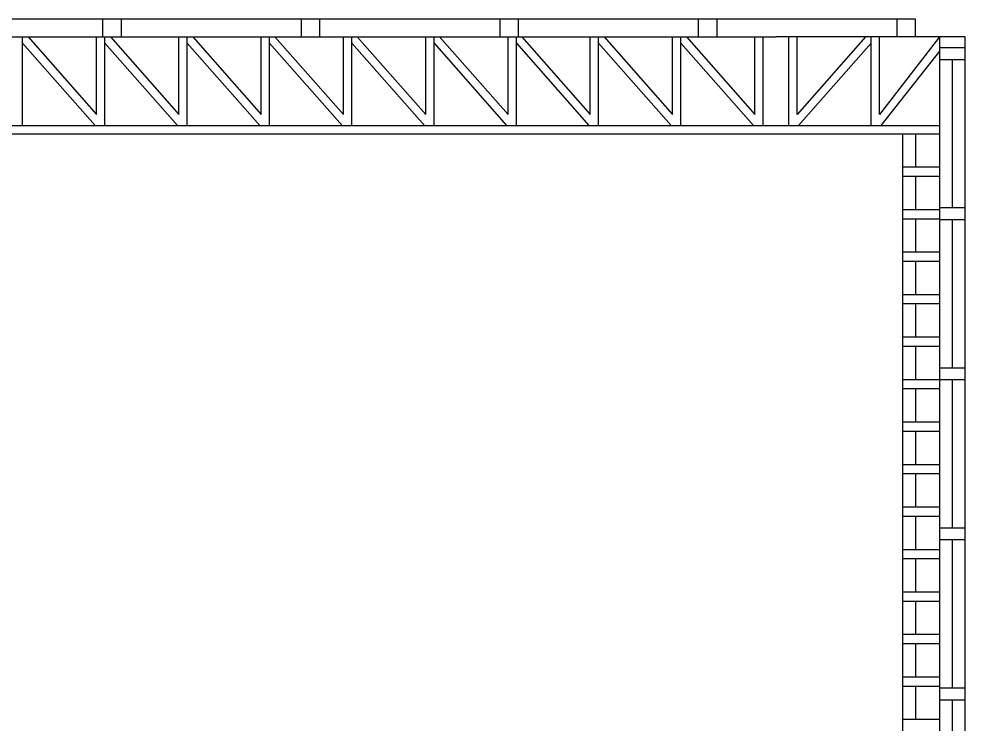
# Model space of a CAD drawing. Header units: millimetres. Extents: x -17017 to 2697, y 1903 to 18260.
# Drawn here: x -16977.298 to -16975.025, y 18248.626 to 18250.32 of the extents above; entities that cross this region are included whole.
import ezdxf

# ---------------------------------------------------------------- set-up
doc = ezdxf.new("R2010")
doc.units = ezdxf.units.MM
doc.layers.add('55', color=7, linetype='Continuous')

msp = doc.modelspace()

# ---------------------------------------------------------------- linework, layer by layer
at = {"layer": '55', "linetype": 'ByBlock'}
for p, q in [((-16982.3021, 18250.3204), (-16975.1442, 18250.3204)), ((-16982.3332, 18250.2775), (-16975.4789, 18250.2775)), ((-16977.2896, 18250.0646), (-16977.2896, 18250.2775)), ((-16977.2896, 18250.2624), (-16977.1152, 18250.0646)), ((-16977.2763, 18250.2775), (-16977.1118, 18250.0911)), ((-16977.1118, 18250.0911), (-16977.1118, 18250.2775)), ((-16977.0918, 18250.0646), (-16977.0918, 18250.2775)), ((-16977.0918, 18250.2624), (-16976.9174, 18250.0646)), ((-16977.0785, 18250.2775), (-16976.9141, 18250.0911)), ((-16976.9141, 18250.0911), (-16976.9141, 18250.2775)), ((-16976.8941, 18250.0646), (-16976.8941, 18250.2775)), ((-16976.8941, 18250.2624), (-16976.7196, 18250.0646)), ((-16976.8807, 18250.2775), (-16976.7163, 18250.0911)), ((-16976.7163, 18250.0911), (-16976.7163, 18250.2775)), ((-16976.6963, 18250.0646), (-16976.6963, 18250.2775)), ((-16976.6963, 18250.2624), (-16976.5219, 18250.0646)), ((-16976.683, 18250.2775), (-16976.5185, 18250.0911)), ((-16976.5185, 18250.0911), (-16976.5185, 18250.2775)), ((-16976.4985, 18250.0646), (-16976.4985, 18250.2775)), ((-16976.4985, 18250.2624), (-16976.3241, 18250.0646)), ((-16976.4852, 18250.2775), (-16976.3208, 18250.0911)), ((-16976.3208, 18250.0911), (-16976.3208, 18250.2775)), ((-16976.3008, 18250.0646), (-16976.3008, 18250.2775)), ((-16976.3008, 18250.2624), (-16976.1263, 18250.0646)), ((-16976.2874, 18250.2775), (-16976.123, 18250.0911)), ((-16976.123, 18250.0911), (-16976.123, 18250.2775)), ((-16976.103, 18250.0646), (-16976.103, 18250.2775)), ((-16976.103, 18250.2624), (-16975.9286, 18250.0646)), ((-16976.0897, 18250.2775), (-16975.9252, 18250.0911)), ((-16975.9252, 18250.0911), (-16975.9252, 18250.2775)), ((-16975.9052, 18250.0646), (-16975.9052, 18250.2775)), ((-16975.9052, 18250.2624), (-16975.7308, 18250.0646)), ((-16975.8919, 18250.2775), (-16975.7275, 18250.0911)), ((-16975.7275, 18250.0911), (-16975.7275, 18250.2775)), ((-16975.7075, 18250.0646), (-16975.7075, 18250.2775)), ((-16975.7075, 18250.2624), (-16975.533, 18250.0646)), ((-16975.6941, 18250.2775), (-16975.5297, 18250.0911)), ((-16975.5297, 18250.0911), (-16975.5297, 18250.2775)), ((-16975.5097, 18250.0646), (-16975.5097, 18250.2775)), ((-16975.0246, 18250.2775), (-16975.4789, 18250.2775)), ((-16975.4481, 18250.0646), (-16975.4481, 18250.2775)), ((-16975.2637, 18250.2775), (-16975.4281, 18250.0911)), ((-16975.4281, 18250.0911), (-16975.4281, 18250.2775)), ((-16975.2504, 18250.2624), (-16975.4248, 18250.0646)), ((-16975.2504, 18250.0646), (-16975.2504, 18250.2775)), ((-16975.0864, 18250.2775), (-16975.2304, 18250.0911)), ((-16975.2304, 18250.0911), (-16975.2304, 18250.2775)), ((-16975.0864, 18250.2775), (-16975.0864, 18247.9153)), ((-16975.0864, 18250.243), (-16975.227, 18250.0646)), ((-16975.0555, 18250.2221), (-16975.0555, 18249.8671)), ((-16982.1973, 18250.0646), (-16975.0864, 18250.0646)), ((-16982.1973, 18250.0446), (-16975.0864, 18250.0446)), ((-16975.1742, 18247.9153), (-16975.1742, 18250.0446)), ((-16975.1435, 18250.0446), (-16975.1435, 18249.964)), ((-16975.0864, 18249.964), (-16975.1742, 18249.964)), ((-16975.1742, 18249.9425), (-16975.0864, 18249.9425)), ((-16975.1435, 18249.9425), (-16975.1435, 18249.8619)), ((-16975.0864, 18249.8619), (-16975.1742, 18249.8619)), ((-16975.1742, 18249.8405), (-16975.0864, 18249.8405)), ((-16975.1435, 18249.8405), (-16975.1435, 18249.7599)), ((-16975.0555, 18249.8376), (-16975.0555, 18249.4826)), ((-16975.0864, 18249.7599), (-16975.1742, 18249.7599)), ((-16975.1742, 18249.7384), (-16975.0864, 18249.7384)), ((-16975.1435, 18249.7384), (-16975.1435, 18249.6578)), ((-16975.0864, 18249.6578), (-16975.1742, 18249.6578)), ((-16975.1742, 18249.6364), (-16975.0864, 18249.6364)), ((-16975.1435, 18249.6364), (-16975.1435, 18249.5557)), ((-16975.0864, 18249.5557), (-16975.1742, 18249.5557)), ((-16975.1742, 18249.5343), (-16975.0864, 18249.5343)), ((-16975.1435, 18249.5343), (-16975.1435, 18249.4537)), ((-16975.0864, 18249.4537), (-16975.1742, 18249.4537)), ((-16975.0555, 18249.4531), (-16975.0555, 18249.0982)), ((-16975.1742, 18249.4322), (-16975.0864, 18249.4322)), ((-16975.1435, 18249.4322), (-16975.1435, 18249.3516)), ((-16975.0864, 18249.3516), (-16975.1742, 18249.3516)), ((-16975.1742, 18249.3302), (-16975.0864, 18249.3302)), ((-16975.1435, 18249.3302), (-16975.1435, 18249.2495)), ((-16975.0864, 18249.2495), (-16975.1742, 18249.2495)), ((-16975.1742, 18249.2281), (-16975.0864, 18249.2281)), ((-16975.1435, 18249.2281), (-16975.1435, 18249.1475)), ((-16975.0864, 18249.1475), (-16975.1742, 18249.1475)), ((-16975.1742, 18249.126), (-16975.0864, 18249.126)), ((-16975.1435, 18249.126), (-16975.1435, 18249.0454)), ((-16975.0555, 18249.0687), (-16975.0555, 18248.7137)), ((-16975.0864, 18249.0454), (-16975.1742, 18249.0454)), ((-16975.1742, 18249.024), (-16975.0864, 18249.024)), ((-16975.1435, 18249.024), (-16975.1435, 18248.9433)), ((-16975.0864, 18248.9433), (-16975.1742, 18248.9433)), ((-16975.1742, 18248.9219), (-16975.0864, 18248.9219)), ((-16975.1435, 18248.9219), (-16975.1435, 18248.8413)), ((-16975.0864, 18248.8413), (-16975.1742, 18248.8413)), ((-16975.1742, 18248.8199), (-16975.0864, 18248.8199)), ((-16975.1435, 18248.8199), (-16975.1435, 18248.7392)), ((-16975.0864, 18248.7392), (-16975.1742, 18248.7392)), ((-16975.1742, 18248.7178), (-16975.0864, 18248.7178)), ((-16975.1435, 18248.7178), (-16975.1435, 18248.6372)), ((-16975.0555, 18248.6842), (-16975.0555, 18248.3292)), ((-16975.0864, 18248.6372), (-16975.1742, 18248.6372))]:
    msp.add_line(p, q, dxfattribs=at)
for points in [[(-16977.0966, 18250.2775), (-16977.0966, 18250.3204)], [(-16977.053, 18250.3204), (-16977.053, 18250.2775)], [(-16976.6194, 18250.2775), (-16976.6194, 18250.3204)], [(-16976.5758, 18250.3204), (-16976.5758, 18250.2775)], [(-16976.1422, 18250.2775), (-16976.1422, 18250.3204)], [(-16976.0986, 18250.3204), (-16976.0986, 18250.2775)], [(-16975.665, 18250.2775), (-16975.665, 18250.3204)], [(-16975.6214, 18250.3204), (-16975.6214, 18250.2775)], [(-16975.1878, 18250.2775), (-16975.1878, 18250.3204)], [(-16975.1442, 18250.3204), (-16975.1442, 18250.2775)], [(-16982.3332, 18250.2775), (-16982.3332, 18247.513), (-16978.8599, 18247.513), (-16978.8599, 18246.9256), (-16975.4268, 18246.9256), (-16975.4268, 18247.5856), (-16975.0246, 18247.5856), (-16975.0246, 18250.2775)], [(-16975.0864, 18250.2515), (-16975.0246, 18250.2515)], [(-16975.0246, 18250.2221), (-16975.0864, 18250.2221)], [(-16975.0864, 18249.8671), (-16975.0246, 18249.8671)], [(-16975.0246, 18249.8376), (-16975.0864, 18249.8376)], [(-16975.0864, 18249.4826), (-16975.0246, 18249.4826)], [(-16975.0246, 18249.4531), (-16975.0864, 18249.4531)], [(-16975.0864, 18249.0982), (-16975.0246, 18249.0982)], [(-16975.0246, 18249.0687), (-16975.0864, 18249.0687)], [(-16975.0864, 18248.7137), (-16975.0246, 18248.7137)], [(-16975.0246, 18248.6842), (-16975.0864, 18248.6842)]]:
    msp.add_lwpolyline(points, dxfattribs=at)

doc.saveas('drawing.dxf')
